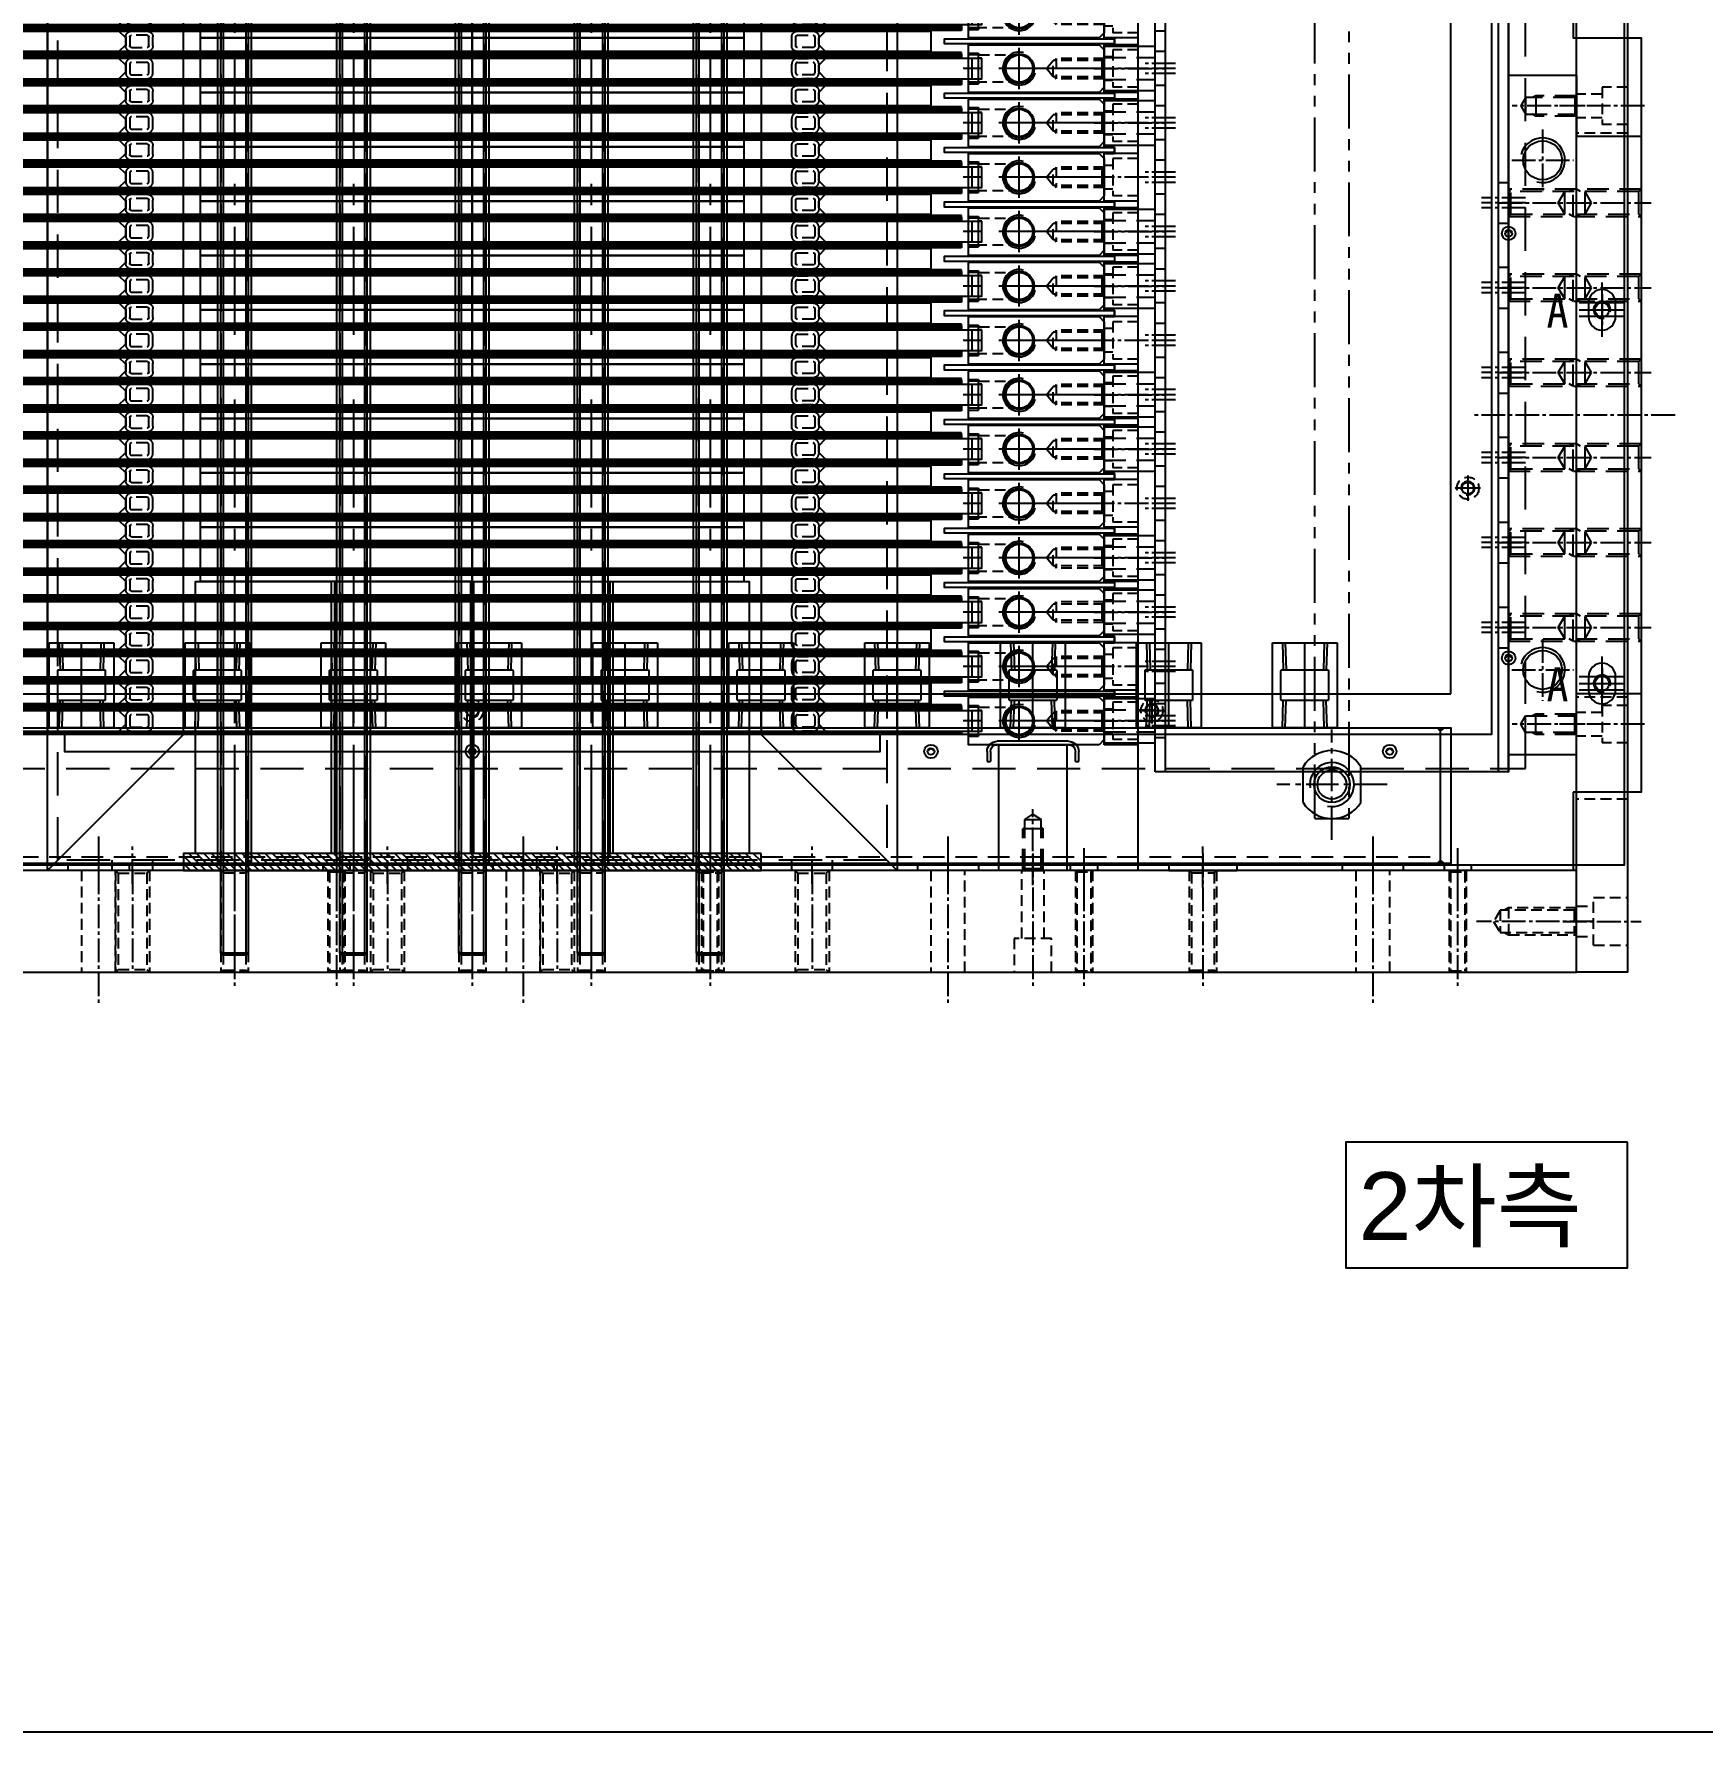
# Model space of a CAD drawing. Header units: millimetres. Extents: x 282 to 14566, y -4134 to 5341.
# Drawn here: x 8437.2 to 8928.1, y 472 to 971.8 of the extents above; entities that cross this region are included whole.
import ezdxf

# ---------------------------------------------------------------- set-up
doc = ezdxf.new("R2010")
doc.units = ezdxf.units.MM
for name, pattern in [('CENTER', [50.8, 31.75, -6.35, 6.35, -6.35]), ('CENTER1', [10, 7, -1, 1, -1]), ('CENTER2', [28.575, 19.05, -3.175, 3.175, -3.175]), ('HIDDEN', [9.525, 6.35, -3.175]), ('HIDDEN2', [4.7625, 3.175, -1.5875]), ('HIDDENX2', [19.05, 12.7, -6.35]), ('PHANTOM2', [31.75, 15.875, -3.175, 3.175, -3.175, 3.175, -3.175])]:
    doc.linetypes.add(name, pattern=pattern)
for name, color, linetype in [('CENTER', 1, 'CENTER'), ('HIDDEN', 2, 'HIDDEN'), ('Text', 2, 'Continuous'), ('THIN', 3, 'Continuous')]:
    doc.layers.add(name, color=color, linetype=linetype)
doc.styles.add('arial_ttf', font='arial.ttf')
doc.styles.add('HAN', font='')
doc.styles.get('HAN').set_extended_font_data('GulimChe')

# ---------------------------------------------------------------- blocks, each defined once
blk = doc.blocks.new('A$C17942F14')
at = {"color": 1}
for p, q in [((-282, 6), (-282, 0)), ((-260.01, 6), (-260.01, 0)), ((-10, 6), (-10, 0))]:
    blk.add_line(p, q, dxfattribs=at)
at = {"color": 1, "linetype": 'CENTER2'}
blk.add_line((-135, 9), (-135, -3), dxfattribs=at)
at = {"color": 1}
blk.add_lwpolyline([(-285, 6), (0, 6), (0, 0), (-285, 0)], close=True, dxfattribs=at)
at = {"color": 2, "linetype": 'HIDDEN2'}
for points in [[(-239, 0), (-237, 2), (-237, 4), (-239, 6)], [(-31, 0), (-33, 2), (-33, 4), (-31, 6)]]:
    blk.add_lwpolyline(points, dxfattribs=at)
blk = doc.blocks.new('A$C41972801')
at = {"color": 2, "linetype": 'HIDDEN2'}
for p, q in [((-3, 40), (-3, 25.8)), ((-2.4, 40), (-2.4, 25)), ((2.4, 40), (2.4, 25)), ((3, 40), (3, 25.8)), ((-3, 25.8), (3, 25.8)), ((-2.4, 25.41), (-3, 25.8)), ((2.4, 25), (-2.4, 25)), ((0, 23), (-2.4, 25)), ((2.4, 25), (0, 23)), ((2.4, 25.41), (3, 25.8)), ((-4, 3), (-4, 15)), ((4, 15), (4, 3)), ((-4.5, 0), (-4.5, 3)), ((-4.5, 3), (-4, 3)), ((4, 3), (4.5, 3)), ((4.5, 0), (4.5, 3))]:
    blk.add_line(p, q, dxfattribs=at)
at = {"color": 1, "linetype": 'CENTER'}
blk.add_line((0, 41.66), (0, -1.57), dxfattribs=at)
at = {"color": 1}
for p, q in [((-4, 3), (-4, 0)), ((4, 3), (-4, 3)), ((3.1, 4), (-3.1, 4)), ((-3.1, 4), (-3.1, 3)), ((3.1, 4), (3.1, 3)), ((4, 3), (4, 0))]:
    blk.add_line(p, q, dxfattribs=at)
blk.add_lwpolyline([(7, 38.5), (7, 0), (-7, 0), (-7, 38.5), (-5.5, 40), (5.5, 40)], close=True, dxfattribs=at)
at = {"color": 2}
for points in [[(3, 40), (-3, 40)], [(3, 40), (2.4, 39.4), (-2.4, 39.4), (-3, 40)]]:
    blk.add_lwpolyline(points, dxfattribs=at)
blk.add_circle((0, 15), 4.37)
at = {"color": 1}
blk.add_circle((0, 15), 4, dxfattribs=at)
at = {"layer": 'CENTER'}
for p, q in [((0, 21.08), (0, 8.92)), ((6.08, 15), (-6.08, 15))]:
    blk.add_line(p, q, dxfattribs=at)
at = {"layer": 'THIN'}
blk.add_arc((0, 15), 4.86, 165, 75, dxfattribs=at)
blk = doc.blocks.new('A$C1FA252AE')
at = {"color": 2, "linetype": 'HIDDEN2'}
for points in [[(-95.7, 6), (-100.3, 6, 0.414214), (-102, 4.3), (-102, 1.7, 0.414214), (-100.3, 0), (-95.7, 0, 0.414214), (-94, 1.7), (-94, 4.3, 0.414214)], [(95.7, 6), (100.3, 6, -0.414214), (102, 4.3), (102, 1.7, -0.414214), (100.3, 0), (95.7, 0, -0.414214), (94, 1.7), (94, 4.3, -0.414214)], [(-95.7, 4.8), (-100.3, 4.8, 0.414214), (-100.8, 4.3), (-100.8, 1.7, 0.414214), (-100.3, 1.2), (-95.7, 1.2, 0.414214), (-95.2, 1.7), (-95.2, 4.3, 0.414214)], [(95.7, 4.8), (100.3, 4.8, -0.414214), (100.8, 4.3), (100.8, 1.7, -0.414214), (100.3, 1.2), (95.7, 1.2, -0.414214), (95.2, 1.7), (95.2, 4.3, -0.414214)]]:
    blk.add_lwpolyline(points, format="xyb", close=True, dxfattribs=at)
at = {"rotation": 270}
blk.add_blockref('A$C41972801', (146, 3), dxfattribs=at)
at = {"xscale": -1}
blk.add_blockref('A$C17942F14', (-135, 0), dxfattribs=at)
blk = doc.blocks.new('A$C5B4D3F0B')
at = {"color": 1, "linetype": 'CENTER1'}
blk.add_line((0, -5.25), (0, 5), dxfattribs=at)
at = {"color": 2, "linetype": 'HIDDEN'}
for p, q in [((-86.5, 0), (-86.5, -0.25)), ((86.5, 0), (86.5, -0.25))]:
    blk.add_line(p, q, dxfattribs=at)
at = {"color": 3}
blk.add_lwpolyline([(-144, -0.25), (144, -0.25), (144, 0), (-144, 0), (-144, -0.25)], dxfattribs=at)
blk = doc.blocks.new('A$C15F01352')
for name, p in [('A$C5B4D3F0B', (-161, 4.75)), ('A$C5B4D3F0B', (-161, 4.5)), ('A$C5B4D3F0B', (-161, 4.25)), ('A$C5B4D3F0B', (-161, 4)), ('A$C5B4D3F0B', (-161, 3.75)), ('A$C5B4D3F0B', (-161, 3.5)), ('A$C1FA252AE', (-161, -3)), ('A$C5B4D3F0B', (-161, -3.75)), ('A$C5B4D3F0B', (-161, -4)), ('A$C5B4D3F0B', (-161, -4.25)), ('A$C5B4D3F0B', (-161, -4.5))]:
    blk.add_blockref(name, p)
at = {"xscale": -1, "rotation": 180}
for p in [(-161, -3.5), (-161, -3.75)]:
    blk.add_blockref('A$C5B4D3F0B', p, dxfattribs=at)
at = {"xscale": -1}
blk.add_blockref('A$C1FA252AE', (-161, -11), dxfattribs=at)
blk = doc.blocks.new('45rct3w4atw45yt')
for p, q in [((19856.63, -23909.34), (19877.63, -23909.34)), ((19853.63, -23915.34), (19853.63, -23912.34)), ((19854.63, -23915.34), (19854.63, -23912.34)), ((19856.63, -23910.34), (19877.63, -23910.34)), ((19879.63, -23912.34), (19879.63, -23915.34)), ((19880.63, -23912.34), (19880.63, -23915.34)), ((19854.63, -23915.34), (19853.63, -23915.34)), ((19880.63, -23915.34), (19879.63, -23915.34))]:
    blk.add_line(p, q)
for centre, radius, start, end in [((19856.63, -23912.34), 3, 90, 180), ((19877.63, -23912.34), 3, 0, 90), ((19856.63, -23912.34), 2, 90, 180), ((19877.63, -23912.34), 2, 0, 90)]:
    blk.add_arc(centre, radius, start, end)
blk = doc.blocks.new('A$C1CBC2C1F')
at = {"color": 2}
for p, q in [((0, 37), (-20, 37)), ((-20, 37), (-20, 0)), ((0, 0), (0, 37)), ((-20, 0), (0, 0))]:
    blk.add_line(p, q, dxfattribs=at)
at = {"color": 2, "linetype": 'HIDDEN'}
for p, q in [((-10, 16.52), (-12.4, 15)), ((-12.4, 0), (-12.4, 15)), ((-7.6, 15), (-12.4, 15)), ((-7.6, 15), (-10, 16.52)), ((-7.6, 0), (-7.6, 15)), ((-12.4, 12.59), (-13, 12.2)), ((-13, 0), (-13, 12.2)), ((-13, 12.2), (-7, 12.2)), ((-7.6, 12.59), (-7, 12.2)), ((-7, 0), (-7, 12.2))]:
    blk.add_line(p, q, dxfattribs=at)
for points in [[(-7, 0), (-7.6, 0.6), (-12.4, 0.6), (-13, 0)], [(-7, 0), (-13, 0)]]:
    blk.add_lwpolyline(points, dxfattribs=at)
at = {"layer": 'CENTER', "linetype": 'CENTER1'}
blk.add_line((-10, -4.36), (-10, 18.05), dxfattribs=at)
blk = doc.blocks.new('A$C5B56255D')
at = {"color": 1, "linetype": 'CENTER1'}
blk.add_line((18, 0), (-3, 0), dxfattribs=at)
at = {"color": 2, "linetype": 'HIDDEN'}
for p, q in [((15, 3.25), (0, 3.25)), ((15, -3.25), (0, -3.25))]:
    blk.add_line(p, q, dxfattribs=at)
at = {"color": 1}
blk.add_lwpolyline([(0, 6.5), (15, 6.5), (15, -6.5), (0, -6.5), (0, 6.5)], dxfattribs=at)
blk = doc.blocks.new('A$C2EB24914')
at = {"color": 6}
for p, q in [((10, 23), (0, 23)), ((0, 9), (0, 23)), ((10, -7), (10, 23)), ((3, 9), (0, 9)), ((0, -7), (0, 7)), ((10, 7), (0, 7)), ((0, 7), (3, 7)), ((3, 7), (3, 9)), ((10, -7), (0, -7))]:
    blk.add_line(p, q, dxfattribs=at)
at = {"color": 2, "linetype": 'HIDDEN2'}
for p, q in [((2.5, 21.5), (2.5, 10.5)), ((10, 21.5), (2.5, 21.5)), ((2.5, 19.5), (0, 19.5)), ((2.5, 12.5), (0, 12.5)), ((10, 10.5), (2.5, 10.5)), ((2.5, 5.5), (2.5, -5.5)), ((10, 5.5), (2.5, 5.5)), ((2.5, 3.5), (0, 3.5)), ((2.5, -3.5), (0, -3.5)), ((10, -5.5), (2.5, -5.5))]:
    blk.add_line(p, q, dxfattribs=at)
at = {"color": 1, "linetype": 'CENTER1'}
for p, q in [((13, 16), (-3, 16)), ((13, 0), (-3, 0))]:
    blk.add_line(p, q, dxfattribs=at)
blk = doc.blocks.new('A$C5BDA4E21')
at = {"color": 1, "linetype": 'CENTER2'}
blk.add_line((0, 0), (0, 512), dxfattribs=at)
at = {"color": 2, "linetype": 'HIDDENX2'}
for p, q in [((-41.5, 30), (-81.5, 30)), ((-0.5, 30), (-40.5, 30)), ((40.5, 30), (0.5, 30)), ((81.5, 30), (41.5, 30))]:
    blk.add_line(p, q, dxfattribs=at)
at = {"color": 250}
for points in [[(-80, 256), (0, 256), (0, 240), (-80, 240)], [(80, 256), (0, 256), (0, 240), (80, 240)], [(-80, 240), (0, 240), (0, 224), (-80, 224)], [(80, 240), (0, 240), (0, 224), (80, 224)], [(-80, 224), (0, 224), (0, 208), (-80, 208)], [(80, 224), (0, 224), (0, 208), (80, 208)], [(-80, 208), (0, 208), (0, 192), (-80, 192)], [(80, 208), (0, 208), (0, 192), (80, 192)], [(-80, 192), (0, 192), (0, 176), (-80, 176)], [(80, 192), (0, 192), (0, 176), (80, 176)], [(-80, 176), (0, 176), (0, 160), (-80, 160)], [(80, 176), (0, 176), (0, 160), (80, 160)], [(-80, 160), (0, 160), (0, 144), (-80, 144)], [(80, 160), (0, 160), (0, 144), (80, 144)], [(-80, 144), (0, 144), (0, 128), (-80, 128)], [(80, 144), (0, 144), (0, 128), (80, 128)], [(-80, 128), (0, 128), (0, 112), (-80, 112)], [(80, 128), (0, 128), (0, 112), (80, 112)], [(-80, 112), (0, 112), (0, 96), (-80, 96)], [(80, 112), (0, 112), (0, 96), (80, 96)], [(-80, 96), (0, 96), (0, 80), (-80, 80)], [(80, 96), (0, 96), (0, 80), (80, 80)], [(-81.5, 0), (-41.5, 0), (-41.5, 80), (-81.5, 80)], [(-40.5, 0), (-0.5, 0), (-0.5, 80), (-40.5, 80)], [(0.5, 0), (40.5, 0), (40.5, 80), (0.5, 80)], [(41.5, 0), (81.5, 0), (81.5, 80), (41.5, 80)]]:
    blk.add_lwpolyline(points, close=True, dxfattribs=at)
blk = doc.blocks.new('A$C0D8E1CFE')
at = {"color": 8}
for p, q in [((-5, -520.5), (-5, -2.5)), ((5, -2.5), (5, -520.5)), ((5, -520.5), (-5, -520.5))]:
    blk.add_line(p, q, dxfattribs=at)
at = {"color": 2, "linetype": 'HIDDENX2'}
for p, q in [((-4, -520.5), (-4, -2.5)), ((4, -2.5), (4, -520.5))]:
    blk.add_line(p, q, dxfattribs=at)
blk.add_line((-4, -546.82), (4, -546.82))
blk.add_lwpolyline([(-3.32, 22.5), (-4, 21.82), (-4, -546.82), (-3.32, -547.5), (3.32, -547.5), (4, -546.82), (4, 21.82), (3.32, 22.5)], close=True)
at = {"layer": 'CENTER'}
blk.add_line((0, 22.5), (0, -547.5), dxfattribs=at)
at = {"layer": 'THIN'}
for p, q in [((-3.32, 22.5), (-3.32, -547.5)), ((3.32, 22.5), (3.32, -547.5))]:
    blk.add_line(p, q, dxfattribs=at)
blk = doc.blocks.new('A$C41F04CAD')
h = blk.add_hatch()
h.set_pattern_fill('ANSI31', color=252, scale=0.5)
h.set_pattern_definition([(45, (-376.8674, -2662.7464), (-1.122532, 1.122532), [])])
h.paths.add_polyline_path([(-250, 5), (-80, 5), (-80, 0), (-250, 0)])
at = {"color": 2}
for points in [[(-354, 243.25), (-304, 243.25), (-304, 244.75), (-354, 244.75)], [(-354, 227.25), (-304, 227.25), (-304, 228.75), (-354, 228.75)], [(-354, 211.25), (-304, 211.25), (-304, 212.75), (-354, 212.75)], [(-354, 195.25), (-304, 195.25), (-304, 196.75), (-354, 196.75)], [(-354, 179.25), (-304, 179.25), (-304, 180.75), (-354, 180.75)], [(-354, 163.25), (-304, 163.25), (-304, 164.75), (-354, 164.75)], [(-354, 147.25), (-304, 147.25), (-304, 148.75), (-354, 148.75)], [(-354, 131.25), (-304, 131.25), (-304, 132.75), (-354, 132.75)], [(-354, 115.25), (-304, 115.25), (-304, 116.75), (-354, 116.75)], [(-354, 99.25), (-304, 99.25), (-304, 100.75), (-354, 100.75)], [(-354, 83.25), (-304, 83.25), (-304, 84.75), (-354, 84.75)], [(-354, 67.25), (-304, 67.25), (-304, 68.75), (-354, 68.75)], [(-354, 51.25), (-304, 51.25), (-304, 52.75), (-354, 52.75)]]:
    blk.add_lwpolyline(points, close=True, dxfattribs=at)
at = {"color": 30}
blk.add_lwpolyline([(-285, 40), (-45, 40), (-45, 35), (-285, 35), (-285, 40)], dxfattribs=at)
at = {"color": 252}
blk.add_lwpolyline([(-250, 5), (-80, 5), (-80, 0), (-250, 0), (-250, 5)], dxfattribs=at)
for name, p in [('A$C0D8E1CFE', (-235, 522.5)), ('A$C0D8E1CFE', (-200, 522.5)), ('A$C0D8E1CFE', (-165, 522.5)), ('A$C0D8E1CFE', (-130, 522.5)), ('A$C0D8E1CFE', (-95, 522.5)), ('A$C5BDA4E21', (-165, 5)), ('A$C15F01352', (-4, 260)), ('A$C15F01352', (-4, 244)), ('A$C5B56255D', (-366, 236)), ('A$C15F01352', (-4, 228)), ('A$C5B56255D', (-366, 220)), ('A$C15F01352', (-4, 212)), ('A$C15F01352', (-4, 196)), ('A$C5B56255D', (-366, 188)), ('A$C15F01352', (-4, 180)), ('A$C5B56255D', (-366, 172)), ('A$C15F01352', (-4, 164)), ('A$C15F01352', (-4, 148)), ('A$C5B56255D', (-366, 140)), ('A$C15F01352', (-4, 132)), ('A$C5B56255D', (-366, 124)), ('A$C15F01352', (-4, 116)), ('A$C15F01352', (-4, 100)), ('A$C5B56255D', (-366, 92)), ('A$C15F01352', (-4, 84)), ('A$C5B56255D', (-366, 76)), ('A$C15F01352', (-4, 68)), ('A$C15F01352', (-4, 52)), ('A$C5B56255D', (-366, 44)), ('A$C5B4D3F0B', (-165, 40.75)), ('A$C5B4D3F0B', (-165, 40.5)), ('45rct3w4atw45yt', (-20197.13, 23947.34)), ('A$C1CBC2C1F', (-320, 0))]:
    blk.add_blockref(name, p)
at = {"xscale": -1}
for p in [(-351, 252), (-351, 236), (-351, 204), (-351, 188), (-351, 156), (-351, 140), (-351, 108), (-351, 92), (-351, 60), (-351, 44)]:
    blk.add_blockref('A$C2EB24914', p, dxfattribs=at)
blk = doc.blocks.new('A$C016E0C57')
at = {"color": 6, "linetype": 'HIDDEN2'}
for p, q in [((-210, 30), (-210, 0)), ((-200, 30), (-200, 0)), ((-135, 30), (-135, 0)), ((-125, 30), (-125, 0)), ((-85, 30), (-85, 0)), ((-75, 30), (-75, 0)), ((-10, 30), (-10, 0)), ((0, 30), (0, 0)), ((-209.19, 29.19), (-209.19, 0.81)), ((-200.81, 29.19), (-200.81, 0.81)), ((-134.19, 29.19), (-134.19, 0.81)), ((-125.81, 29.19), (-125.81, 0.81)), ((-84.19, 29.19), (-84.19, 0.81)), ((-75.81, 29.19), (-75.81, 0.81)), ((-9.19, 29.19), (-9.19, 0.81)), ((-0.81, 29.19), (-0.81, 0.81))]:
    blk.add_line(p, q, dxfattribs=at)
at = {"color": 6, "linetype": 'CENTER1'}
for p, q in [((-205, 30), (-205, 0)), ((-130, 30), (-130, 0)), ((-80, 30), (-80, 0)), ((-5, 30), (-5, 0))]:
    blk.add_line(p, q, dxfattribs=at)
at = {"color": 6, "linetype": 'HIDDEN2'}
for points in [[(-210, 30), (-209.19, 29.19), (-200.81, 29.19), (-200, 30)], [(-135, 30), (-134.19, 29.19), (-125.81, 29.19), (-125, 30)], [(-85, 30), (-84.19, 29.19), (-75.81, 29.19), (-75, 30)], [(-10, 30), (-9.19, 29.19), (-0.81, 29.19), (0, 30)], [(-210, 0), (-209.19, 0.81), (-200.81, 0.81), (-200, 0)], [(-135, 0), (-134.19, 0.81), (-125.81, 0.81), (-125, 0)], [(-85, 0), (-84.19, 0.81), (-75.81, 0.81), (-75, 0)], [(-10, 0), (-9.19, 0.81), (-0.81, 0.81), (0, 0)]]:
    blk.add_lwpolyline(points, dxfattribs=at)
blk = doc.blocks.new('A$C18A66716')
at = {"color": 251, "linetype": 'CENTER1'}
for p, q in [((-454, 35), (-454, -5)), ((-289, 35), (-289, -5)), ((-254, 35), (-254, -5)), ((-219, 35), (-219, -5)), ((-184, 35), (-184, -5)), ((-149, 35), (-149, -5)), ((-4, 35), (-4, -5))]:
    blk.add_line(p, q, dxfattribs=at)
at = {"color": 251, "linetype": 'HIDDEN2'}
for p, q in [((-458, 30), (-458, 0)), ((-450, 30), (-450, 0)), ((-293, 30), (-293, 0)), ((-285, 30), (-285, 0)), ((-258, 30), (-258, 0)), ((-250, 30), (-250, 0)), ((-223, 30), (-223, 0)), ((-215, 30), (-215, 0)), ((-188, 30), (-188, 0)), ((-180, 30), (-180, 0)), ((-153, 30), (-153, 0)), ((-145, 30), (-145, 0)), ((-8, 30), (-8, 0)), ((0, 30), (0, 0)), ((-457.32, 29.32), (-457.32, 0.68)), ((-450.68, 29.32), (-450.68, 0.68)), ((-292.32, 29.32), (-292.32, 0.68)), ((-285.68, 29.32), (-285.68, 0.68)), ((-257.32, 29.32), (-257.32, 0.68)), ((-250.68, 29.32), (-250.68, 0.68)), ((-222.32, 29.32), (-222.32, 0.68)), ((-215.68, 29.32), (-215.68, 0.68)), ((-187.32, 29.32), (-187.32, 0.68)), ((-180.68, 29.32), (-180.68, 0.68)), ((-152.32, 29.32), (-152.32, 0.68)), ((-145.68, 29.32), (-145.68, 0.68)), ((-7.32, 29.32), (-7.32, 0.68)), ((-0.68, 29.32), (-0.68, 0.68))]:
    blk.add_line(p, q, dxfattribs=at)
for points in [[(-458, 30), (-457.32, 29.32), (-450.68, 29.32), (-450, 30)], [(-293, 30), (-292.32, 29.32), (-285.68, 29.32), (-285, 30)], [(-258, 30), (-257.32, 29.32), (-250.68, 29.32), (-250, 30)], [(-223, 30), (-222.32, 29.32), (-215.68, 29.32), (-215, 30)], [(-188, 30), (-187.32, 29.32), (-180.68, 29.32), (-180, 30)], [(-153, 30), (-152.32, 29.32), (-145.68, 29.32), (-145, 30)], [(-8, 30), (-7.32, 29.32), (-0.68, 29.32), (0, 30)], [(-458, 0), (-457.32, 0.68), (-450.68, 0.68), (-450, 0)], [(-293, 0), (-292.32, 0.68), (-285.68, 0.68), (-285, 0)], [(-258, 0), (-257.32, 0.68), (-250.68, 0.68), (-250, 0)], [(-223, 0), (-222.32, 0.68), (-215.68, 0.68), (-215, 0)], [(-188, 0), (-187.32, 0.68), (-180.68, 0.68), (-180, 0)], [(-153, 0), (-152.32, 0.68), (-145.68, 0.68), (-145, 0)], [(-8, 0), (-7.32, 0.68), (-0.68, 0.68), (0, 0)]]:
    blk.add_lwpolyline(points, dxfattribs=at)
blk = doc.blocks.new('A$C6044187A')
at = {"color": 1, "linetype": 'CENTER1'}
for p, q in [((-435, 40), (-435, -10)), ((-310, 40), (-310, -10)), ((-185, 40), (-185, -10)), ((-60, 40), (-60, -10)), ((-365, 35), (-365, -5)), ((-255, 35), (-255, -5)), ((-160, 35), (-160, -5)), ((-145, 35), (-145, -5)), ((-35, 35), (-35, -5)), ((5, 15), (-29.42, 15))]:
    blk.add_line(p, q, dxfattribs=at)
at = {"linetype": 'HIDDEN2'}
for p, q in [((-440, 30), (-440, 0)), ((-367.5, 30), (-367.5, 0)), ((-362.5, 30), (-362.5, 0)), ((-315, 30), (-315, 0)), ((-257.5, 30), (-257.5, 0)), ((-252.5, 30), (-252.5, 0)), ((-190, 30), (-190, 0)), ((-163.3, 10), (-163.3, 30)), ((-156.7, 10), (-156.7, 30)), ((-147.5, 30), (-147.5, 0)), ((-142.5, 30), (-142.5, 0)), ((-65, 30), (-65, 0)), ((-37.5, 30), (-37.5, 0)), ((-32.5, 30), (-32.5, 0)), ((-367.07, 29.57), (-367.07, 0.43)), ((-362.93, 29.57), (-362.93, 0.43)), ((-257.07, 29.57), (-257.07, 0.43)), ((-252.93, 29.57), (-252.93, 0.43)), ((-147.07, 29.57), (-147.07, 0.43)), ((-142.93, 29.57), (-142.93, 0.43)), ((-37.07, 29.57), (-37.07, 0.43)), ((-32.93, 29.57), (-32.93, 0.43)), ((-22.5, 18.32), (-22.5, 11.68)), ((-20, 19), (-20, 11))]:
    blk.add_line(p, q, dxfattribs=at)
at = {"color": 2, "ltscale": 10}
blk.add_lwpolyline([(-650, 0), (0, 0), (0, 30), (-650, 30)], close=True, dxfattribs=at)
at = {"linetype": 'HIDDEN2'}
for points in [[(-430, 0), (-430, 30)], [(-367.5, 30), (-367.07, 29.57), (-362.93, 29.57), (-362.5, 30)], [(-305, 0), (-305, 30)], [(-257.5, 30), (-257.07, 29.57), (-252.93, 29.57), (-252.5, 30)], [(-180, 0), (-180, 30)], [(-147.5, 30), (-147.07, 29.57), (-142.93, 29.57), (-142.5, 30)], [(-55, 0), (-55, 30)], [(-37.5, 30), (-37.07, 29.57), (-32.93, 29.57), (-32.5, 30)], [(-0.68, 18.32), (-22.5, 18.32), (-24.42, 15), (-22.5, 11.68), (-0.68, 11.68)], [(0, 19), (-20, 19), (-21.17, 18.32)], [(0, 19), (-0.68, 18.32), (-0.68, 11.68), (0, 11)], [(-154.5, 0), (-154.5, 10), (-165.5, 10), (-165.5, 0)], [(-21.17, 11.68), (-20, 11), (0, 11)], [(-367.5, 0), (-367.07, 0.43), (-362.93, 0.43), (-362.5, 0)], [(-257.5, 0), (-257.07, 0.43), (-252.93, 0.43), (-252.5, 0)], [(-147.5, 0), (-147.07, 0.43), (-142.93, 0.43), (-142.5, 0)], [(-37.5, 0), (-37.07, 0.43), (-32.93, 0.43), (-32.5, 0)]]:
    blk.add_lwpolyline(points, dxfattribs=at)
for name, p in [('A$C18A66716', (-106, 0)), ('A$C016E0C57', (-220, 0))]:
    blk.add_blockref(name, p)
blk = doc.blocks.new('A$C255168CB')
at = {"color": 4}
for p, q in [((-85, 40), (-125, 0)), ((85, 40), (125, 0))]:
    blk.add_line(p, q, dxfattribs=at)
at = {"color": 1, "linetype": 'CENTER1'}
for p, q in [((-100, -4), (-100, 7)), ((-25, -4), (-25, 7)), ((25, -4), (25, 7)), ((100, -4), (100, 7))]:
    blk.add_line(p, q, dxfattribs=at)
at = {"color": 2, "linetype": 'HIDDEN2'}
for p, q in [((-106, 0), (-106, 3)), ((-94, 0), (-94, 3)), ((-31, 0), (-31, 3)), ((-19, 0), (-19, 3)), ((19, 0), (19, 3)), ((31, 0), (31, 3)), ((94, 0), (94, 3)), ((106, 0), (106, 3))]:
    blk.add_line(p, q, dxfattribs=at)
at = {"color": 4}
for points in [[(125, 0), (-125, 0), (-125, 670), (125, 670)], [(-85, 40), (-85, 630), (85, 630), (85, 40)]]:
    blk.add_lwpolyline(points, close=True, dxfattribs=at)
at = {"color": 2, "linetype": 'HIDDENX2'}
blk.add_lwpolyline([(122, 3), (-122, 3), (-122, 667), (122, 667)], close=True, dxfattribs=at)
blk = doc.blocks.new('A$C32CE337D')
at = {"color": 1, "linetype": 'CENTER2', "ltscale": 0.5}
for p, q in [((-49.51, -8.44), (-49.51, 24)), ((-33.29, 7.78), (-65.73, 7.78))]:
    blk.add_line(p, q, dxfattribs=at)
at = {"color": 1}
for p, q in [((-58.01, 2.51), (-58.01, 13.05)), ((-41.01, 2.51), (-41.01, 13.05))]:
    blk.add_line(p, q, dxfattribs=at)
at = {"color": 3}
blk.add_circle((-49.51, 7.78), 5.25, dxfattribs=at)
at = {"color": 1}
blk.add_circle((-49.51, 7.78), 4.25, dxfattribs=at)
for start, end in [(31.7883, 148.2117), (211.7883, 328.2117)]:
    blk.add_arc((-49.51, 7.78), 10, start, end, dxfattribs=at)
blk.add_arc((-49.51, 7.78), 6.5, 258.3851, 188.788)
blk = doc.blocks.new('A$C53D268D1')
at = {"linetype": 'PHANTOM2'}
for p, q in [((-47, 444.25), (-57, 444.25)), ((-57, 444.25), (-57, -28.75)), ((-47, -28.75), (-47, 444.25)), ((-47, -28.75), (-57, -28.75))]:
    blk.add_line(p, q, dxfattribs=at)
at = {"color": 1}
for p, q in [((-101, -15), (-101, 431)), ((-3, -15), (-3, 431))]:
    blk.add_line(p, q, dxfattribs=at)
at = {"color": 2, "linetype": 'HIDDEN2'}
for p, q in [((-3, 421), (0, 421)), ((-3, 411), (0, 411)), ((-3, 405), (0, 405)), ((-3, 395), (0, 395)), ((-3, 389), (0, 389)), ((-3, 379), (0, 379)), ((-3, 373), (0, 373)), ((-3, 363), (0, 363)), ((-3, 357), (0, 357)), ((-3, 347), (0, 347)), ((-3, 341), (0, 341)), ((-3, 331), (0, 331)), ((-3, 325), (0, 325)), ((-3, 315), (0, 315)), ((-3, 309), (0, 309)), ((-3, 299), (0, 299)), ((-3, 293), (0, 293)), ((-3, 283), (0, 283)), ((-3, 277), (0, 277)), ((-3, 267), (0, 267)), ((-3, 261), (0, 261)), ((-3, 251), (0, 251)), ((-3, 245), (0, 245)), ((-3, 235), (0, 235)), ((-3, 229), (0, 229)), ((-3, 219), (0, 219)), ((-3, 213), (0, 213)), ((-3, 203), (0, 203)), ((-3, 197), (0, 197)), ((-3, 187), (0, 187)), ((-3, 181), (0, 181)), ((-3, 171), (0, 171)), ((-3, 165), (0, 165)), ((-101, 158.5), (-104, 158.5)), ((-3, 155), (0, 155)), ((-101, 146.5), (-104, 146.5)), ((-3, 149), (0, 149)), ((-3, 139), (0, 139)), ((-101, 133.5), (-104, 133.5)), ((-3, 133), (0, 133)), ((-101, 121.5), (-104, 121.5)), ((-3, 123), (0, 123)), ((-3, 117), (0, 117)), ((-101, 108.5), (-104, 108.5)), ((-3, 107), (0, 107)), ((-3, 101), (0, 101)), ((-101, 96.5), (-104, 96.5)), ((-3, 91), (0, 91)), ((-3, 85), (0, 85)), ((-101, 83.5), (-104, 83.5)), ((-3, 75), (0, 75)), ((-101, 71.5), (-104, 71.5)), ((-3, 69), (0, 69)), ((-101, 58.5), (-104, 58.5)), ((-3, 59), (0, 59)), ((-3, 53), (0, 53)), ((-101, 46.5), (-104, 46.5)), ((-3, 43), (0, 43)), ((-3, 37), (0, 37)), ((-101, 33.5), (-104, 33.5)), ((-3, 27), (0, 27)), ((-101, 21.5), (-104, 21.5)), ((-3, 21), (0, 21)), ((-3, 11), (0, 11)), ((-3, 5), (0, 5)), ((-3, -5), (0, -5))]:
    blk.add_line(p, q, dxfattribs=at)
at = {"color": 1, "linetype": 'CENTER1'}
for p, q in [((-6, 417.5), (3, 417.5)), ((-6, 416), (3, 416)), ((-6, 414.5), (3, 414.5)), ((-6, 401.5), (3, 401.5)), ((-6, 400), (3, 400)), ((-6, 398.5), (3, 398.5)), ((-6, 385.5), (3, 385.5)), ((-6, 384), (3, 384)), ((-6, 382.5), (3, 382.5)), ((-6, 369.5), (3, 369.5)), ((-6, 368), (3, 368)), ((-6, 366.5), (3, 366.5)), ((-6, 353.5), (3, 353.5)), ((-6, 352), (3, 352)), ((-6, 350.5), (3, 350.5)), ((-6, 337.5), (3, 337.5)), ((-6, 336), (3, 336)), ((-6, 334.5), (3, 334.5)), ((-6, 321.5), (3, 321.5)), ((-6, 320), (3, 320)), ((-6, 318.5), (3, 318.5)), ((-6, 305.5), (3, 305.5)), ((-6, 304), (3, 304)), ((-6, 302.5), (3, 302.5)), ((-6, 289.5), (3, 289.5)), ((-6, 288), (3, 288)), ((-6, 286.5), (3, 286.5)), ((-6, 273.5), (3, 273.5)), ((-6, 272), (3, 272)), ((-6, 270.5), (3, 270.5)), ((-6, 257.5), (3, 257.5)), ((-6, 256), (3, 256)), ((-6, 254.5), (3, 254.5)), ((-6, 241.5), (3, 241.5)), ((-6, 240), (3, 240)), ((-6, 238.5), (3, 238.5)), ((-6, 225.5), (3, 225.5)), ((-6, 224), (3, 224)), ((-6, 222.5), (3, 222.5)), ((-6, 209.5), (3, 209.5)), ((-6, 208), (3, 208)), ((-6, 206.5), (3, 206.5)), ((-6, 193.5), (3, 193.5)), ((-6, 192), (3, 192)), ((-6, 190.5), (3, 190.5)), ((-6, 177.5), (3, 177.5)), ((-6, 176), (3, 176)), ((-6, 174.5), (3, 174.5)), ((-6, 161.5), (3, 161.5)), ((-6, 160), (3, 160)), ((-6, 158.5), (3, 158.5)), ((-109, 154), (-96, 154)), ((-109, 152.5), (-96, 152.5)), ((-109, 151), (-96, 151)), ((-6, 145.5), (3, 145.5)), ((-6, 144), (3, 144)), ((-6, 142.5), (3, 142.5)), ((-109, 129), (-96, 129)), ((-109, 127.5), (-96, 127.5)), ((-109, 126), (-96, 126)), ((-6, 129.5), (3, 129.5)), ((-6, 128), (3, 128)), ((-6, 126.5), (3, 126.5)), ((-6, 113.5), (3, 113.5)), ((-6, 112), (3, 112)), ((-6, 110.5), (3, 110.5)), ((-109, 104), (-96, 104)), ((-109, 102.5), (-96, 102.5)), ((-109, 101), (-96, 101)), ((-6, 97.5), (3, 97.5)), ((-6, 96), (3, 96)), ((-6, 94.5), (3, 94.5)), ((-6, 81.5), (3, 81.5)), ((-6, 80), (3, 80)), ((-109, 79), (-96, 79)), ((-109, 77.5), (-96, 77.5)), ((-109, 76), (-96, 76)), ((-6, 78.5), (3, 78.5)), ((-6, 65.5), (3, 65.5)), ((-6, 64), (3, 64)), ((-6, 62.5), (3, 62.5)), ((-109, 54), (-96, 54)), ((-109, 52.5), (-96, 52.5)), ((-109, 51), (-96, 51)), ((-6, 49.5), (3, 49.5)), ((-6, 48), (3, 48)), ((-6, 46.5), (3, 46.5)), ((-6, 33.5), (3, 33.5)), ((-6, 32), (3, 32)), ((-6, 30.5), (3, 30.5)), ((-109, 29), (-96, 29)), ((-109, 27.5), (-96, 27.5)), ((-109, 26), (-96, 26)), ((-6, 17.5), (3, 17.5)), ((-6, 16), (3, 16)), ((-6, 14.5), (3, 14.5)), ((-6, 1.5), (3, 1.5)), ((-6, 0), (3, 0)), ((-6, -1.5), (3, -1.5))]:
    blk.add_line(p, q, dxfattribs=at)
at = {"color": 1}
for points in [[(-104, -15), (-104, 431)], [(0, -15), (0, 431), (-104, 431), (-104, -15), (0, -15)]]:
    blk.add_lwpolyline(points, dxfattribs=at)
at = {"rotation": 180}
blk.add_blockref('A$C32CE337D', (-101.51, 442.03), dxfattribs=at)
at = {"xscale": -1}
blk.add_blockref('A$C32CE337D', (-101.51, -26.53), dxfattribs=at)
blk = doc.blocks.new('A$C713A1225')
at = {"color": 2, "linetype": 'HIDDEN2'}
for p, q in [((15, 245.5), (7.5, 245.5)), ((7.5, 245.5), (7.5, 234.5)), ((7.5, 243.5), (0, 243.5)), ((7.5, 236.5), (0, 236.5)), ((15, 232), (0, 232)), ((15, 234.5), (7.5, 234.5)), ((15, 66), (0, 66)), ((7.5, 61.5), (0, 61.5)), ((15, 63.5), (7.5, 63.5)), ((7.5, 63.5), (7.5, 52.5)), ((7.5, 54.5), (0, 54.5)), ((15, 52.5), (7.5, 52.5)), ((15, 36), (0, 36)), ((5, -7), (5, 7)), ((5, 7), (15, 7)), ((0, 4.5), (5, 4.5)), ((0, -4.5), (5, -4.5)), ((5, -7), (15, -7))]:
    blk.add_line(p, q, dxfattribs=at)
at = {"color": 1, "linetype": 'CENTER1'}
for p, q in [((20, 240), (-5, 240)), ((2.92, 180), (12.08, 180)), ((7.5, 184.58), (7.5, 175.42)), ((2.92, 70), (12.08, 70)), ((7.5, 74.58), (7.5, 65.42)), ((20, 58), (-5, 58)), ((-4, 0), (19, 0))]:
    blk.add_line(p, q, dxfattribs=at)
at = {"color": 150}
blk.add_lwpolyline([(0, 685), (15, 685), (15, -15), (0, -15)], close=True, dxfattribs=at)
at = {"color": 3}
for centre in [(7.5, 180), (7.5, 70)]:
    blk.add_circle(centre, 2.1, dxfattribs=at)
for centre in [(7.5, 180), (7.5, 70)]:
    blk.add_arc(centre, 2.5, 344.966, 284.591)
at = {"color": 2, "style": 'HAN'}
for p in [(-8.85, 174.77), (-8.85, 64.77)]:
    blk.add_text('A', height=10, dxfattribs=at).set_placement(p)
blk = doc.blocks.new('A$C400F3EBB')
at = {"color": 1}
for p, q in [((-20, 9), (-20, -191)), ((0, 9), (-20, 9)), ((0, 9), (0, -9)), ((19, -9), (0, -9)), ((19, -9), (19, -173)), ((19, -173), (0, -173)), ((0, -191), (0, -173)), ((0, -191), (-20, -191))]:
    blk.add_line(p, q, dxfattribs=at)
at = {"color": 1, "linetype": 'CENTER1'}
for p, q in [((2.5, 0), (-18.92, 0)), ((-10, -6.92), (-10, -25.08)), ((-19.08, -16), (-0.92, -16)), ((-23, -28.5), (22, -28.5)), ((-23, -53.5), (22, -53.5)), ((-23, -78.5), (22, -78.5)), ((29, -91), (-30, -91)), ((-23, -103.5), (22, -103.5)), ((-23, -128.5), (22, -128.5)), ((-23, -153.5), (22, -153.5)), ((-10, -156.92), (-10, -175.08)), ((-19.08, -166), (-0.92, -166)), ((2.5, -182), (-18.92, -182))]:
    blk.add_line(p, q, dxfattribs=at)
for centre in [(-10, -16), (-10, -166)]:
    blk.add_circle(centre, 5.72)
at = {"layer": 'HIDDEN'}
for p, q in [((-15, 2.46), (-15, -2.46)), ((-12, 3), (-12, -3)), ((-0.54, 2.46), (-0.54, -2.46)), ((19, -24.5), (-20, -24.5)), ((-1, -32.5), (-1, -24.5)), ((0, -32.5), (0, -24.5)), ((18.32, -25.18), (-19.32, -25.18)), ((-3.5, -31.82), (-3.5, -25.18)), ((2.5, -31.82), (2.5, -25.18)), ((-20, -32.5), (19, -32.5)), ((-19.32, -31.82), (18.32, -31.82)), ((19, -49.5), (-20, -49.5)), ((-1, -57.5), (-1, -49.5)), ((0, -57.5), (0, -49.5)), ((18.32, -50.18), (-19.32, -50.18)), ((-3.5, -56.82), (-3.5, -50.18)), ((2.5, -56.82), (2.5, -50.18)), ((-20, -57.5), (19, -57.5)), ((-19.32, -56.82), (18.32, -56.82)), ((19, -74.5), (-20, -74.5)), ((-1, -82.5), (-1, -74.5)), ((0, -82.5), (0, -74.5)), ((18.32, -75.18), (-19.32, -75.18)), ((-3.5, -81.82), (-3.5, -75.18)), ((2.5, -81.82), (2.5, -75.18)), ((-20, -82.5), (19, -82.5)), ((-19.32, -81.82), (18.32, -81.82)), ((19, -99.5), (-20, -99.5)), ((-1, -107.5), (-1, -99.5)), ((0, -107.5), (0, -99.5)), ((18.32, -100.18), (-19.32, -100.18)), ((-3.5, -106.82), (-3.5, -100.18)), ((2.5, -106.82), (2.5, -100.18)), ((-20, -107.5), (19, -107.5)), ((-19.32, -106.82), (18.32, -106.82)), ((19, -124.5), (-20, -124.5)), ((-1, -132.5), (-1, -124.5)), ((0, -132.5), (0, -124.5)), ((18.32, -125.18), (-19.32, -125.18)), ((-3.5, -131.82), (-3.5, -125.18)), ((2.5, -131.82), (2.5, -125.18)), ((-20, -132.5), (19, -132.5)), ((-19.32, -131.82), (18.32, -131.82)), ((19, -149.5), (-20, -149.5)), ((-1, -157.5), (-1, -149.5)), ((0, -157.5), (0, -149.5)), ((18.32, -150.18), (-19.32, -150.18)), ((-3.5, -156.82), (-3.5, -150.18)), ((2.5, -156.82), (2.5, -150.18)), ((-20, -157.5), (19, -157.5)), ((-19.32, -156.82), (18.32, -156.82)), ((-15, -184.46), (-15, -179.54)), ((-12, -185), (-12, -179)), ((-0.54, -184.46), (-0.54, -179.54))]:
    blk.add_line(p, q, dxfattribs=at)
for points in [[(0, 3), (-0.54, 2.46), (-15, 2.46), (-16.42, 0), (-15, -2.46), (-0.54, -2.46), (0, -3)], [(0, 3), (-12, 3), (-12.94, 2.46)], [(0, -3), (-12, -3), (-12.94, -2.46)], [(-20, -32.5), (-19.32, -31.82), (-19.32, -25.18), (-20, -24.5)], [(-2.17, -25.18), (-1, -24.5)], [(1.17, -25.18), (0, -24.5)], [(19, -32.5), (18.32, -31.82), (18.32, -25.18), (19, -24.5)], [(-3.5, -31.82), (-5.42, -28.5), (-3.5, -25.18)], [(2.5, -31.82), (4.42, -28.5), (2.5, -25.18)], [(-1, -32.5), (-2.17, -31.82)], [(0, -32.5), (1.17, -31.82)], [(-20, -57.5), (-19.32, -56.82), (-19.32, -50.18), (-20, -49.5)], [(-2.17, -50.18), (-1, -49.5)], [(1.17, -50.18), (0, -49.5)], [(19, -57.5), (18.32, -56.82), (18.32, -50.18), (19, -49.5)], [(-3.5, -56.82), (-5.42, -53.5), (-3.5, -50.18)], [(2.5, -56.82), (4.42, -53.5), (2.5, -50.18)], [(-1, -57.5), (-2.17, -56.82)], [(0, -57.5), (1.17, -56.82)], [(-20, -82.5), (-19.32, -81.82), (-19.32, -75.18), (-20, -74.5)], [(-2.17, -75.18), (-1, -74.5)], [(1.17, -75.18), (0, -74.5)], [(19, -82.5), (18.32, -81.82), (18.32, -75.18), (19, -74.5)], [(-3.5, -81.82), (-5.42, -78.5), (-3.5, -75.18)], [(2.5, -81.82), (4.42, -78.5), (2.5, -75.18)], [(-1, -82.5), (-2.17, -81.82)], [(0, -82.5), (1.17, -81.82)], [(-20, -107.5), (-19.32, -106.82), (-19.32, -100.18), (-20, -99.5)], [(-2.17, -100.18), (-1, -99.5)], [(1.17, -100.18), (0, -99.5)], [(19, -107.5), (18.32, -106.82), (18.32, -100.18), (19, -99.5)], [(-3.5, -106.82), (-5.42, -103.5), (-3.5, -100.18)], [(2.5, -106.82), (4.42, -103.5), (2.5, -100.18)], [(-1, -107.5), (-2.17, -106.82)], [(0, -107.5), (1.17, -106.82)], [(-20, -132.5), (-19.32, -131.82), (-19.32, -125.18), (-20, -124.5)], [(-2.17, -125.18), (-1, -124.5)], [(1.17, -125.18), (0, -124.5)], [(19, -132.5), (18.32, -131.82), (18.32, -125.18), (19, -124.5)], [(-3.5, -131.82), (-5.42, -128.5), (-3.5, -125.18)], [(2.5, -131.82), (4.42, -128.5), (2.5, -125.18)], [(-1, -132.5), (-2.17, -131.82)], [(0, -132.5), (1.17, -131.82)], [(-20, -157.5), (-19.32, -156.82), (-19.32, -150.18), (-20, -149.5)], [(-2.17, -150.18), (-1, -149.5)], [(1.17, -150.18), (0, -149.5)], [(19, -157.5), (18.32, -156.82), (18.32, -150.18), (19, -149.5)], [(-3.5, -156.82), (-5.42, -153.5), (-3.5, -150.18)], [(2.5, -156.82), (4.42, -153.5), (2.5, -150.18)], [(-1, -157.5), (-2.17, -156.82)], [(0, -157.5), (1.17, -156.82)], [(0, -185), (-0.54, -184.46), (-15, -184.46), (-16.42, -182), (-15, -179.54), (-0.54, -179.54), (0, -179)], [(0, -179), (-12, -179), (-12.94, -179.54)], [(0, -185), (-12, -185), (-12.94, -184.46)]]:
    blk.add_lwpolyline(points, dxfattribs=at)
at = {"layer": 'THIN', "ltscale": 10}
for centre in [(-10, -16), (-10, -166)]:
    blk.add_arc(centre, 6.58, 255, 165, dxfattribs=at)
blk = doc.blocks.new('A$C76EF05EA')
at = {"color": 1, "linetype": 'CENTER'}
for p, q in [((-17, 86.25), (-17, 78.75)), ((-13.25, 82.5), (-20.75, 82.5)), ((-310, 20.75), (-310, 13.25)), ((-110, 20.75), (-110, 13.25)), ((-306.25, 17), (-313.75, 17)), ((-106.25, 17), (-113.75, 17))]:
    blk.add_line(p, q, dxfattribs=at)
at = {"color": 2, "linetype": 'HIDDENX2'}
blk.add_lwpolyline([(0, 565), (-620, 565), (-620, 0), (0, 0)], close=True, dxfattribs=at)
at = {"color": 3}
blk.add_lwpolyline([(-22, 22), (-22, 543), (-598, 543), (-598, 22)], close=True, dxfattribs=at)
at = {"const_width": 0.5}
for points in [[(-5.75, 157.5, -1), (-4.25, 157.5)], [(-5.75, 32.5, -1), (-4.25, 32.5)], [(-310.75, 5, -1), (-309.25, 5)], [(-175.75, 5, -1), (-174.25, 5)], [(-40.75, 5, -1), (-39.25, 5)]]:
    blk.add_lwpolyline(points, format="xyb", dxfattribs=at)
for centre, radius in [((-5, 157.5), 2), ((-5, 157.5), 1), ((-5, 32.5), 2), ((-5, 32.5), 1), ((-310, 5), 2), ((-310, 5), 1), ((-175, 5), 2), ((-175, 5), 1), ((-40, 5), 2), ((-40, 5), 1)]:
    blk.add_circle(centre, radius)
at = {"color": 2, "linetype": 'HIDDEN2'}
for centre in [(-17, 82.5), (-310, 17), (-110, 17)]:
    blk.add_circle(centre, 3.25, dxfattribs=at)
at = {"color": 3}
for centre in [(-17, 82.5), (-310, 17), (-110, 17)]:
    blk.add_circle(centre, 1.75, dxfattribs=at)
for centre in [(-17, 82.5), (-310, 17), (-110, 17)]:
    blk.add_arc(centre, 2, 255.0012, 194.5386)
blk = doc.blocks.new('A$C3F2C31B0')
at = {"color": 1, "linetype": 'CENTER'}
for p, q in [((42.5, 157), (42.5, 173)), ((49.25, 167), (35.75, 167)), ((35.75, 165), (49.25, 165)), ((49.25, 163), (35.75, 163)), ((42.5, 47), (42.5, 63)), ((49.25, 57), (35.75, 57)), ((35.75, 55), (49.25, 55)), ((49.25, 53), (35.75, 53)), ((-400, 8.5), (-400, -7)), ((-330, 6.5), (-330, -5)), ((-275, 8.5), (-275, -7)), ((-220, 6.5), (-220, -5)), ((-150, 8.5), (-150, -7)), ((-110, 6.5), (-110, -5)), ((-25, 8.5), (-25, -7)), ((0, 6.5), (0, -5))]:
    blk.add_line(p, q, dxfattribs=at)
at = {"color": 3}
for p, q in [((35, 0), (-615, 0)), ((-409, 1.5), (-409, 0)), ((-391, 1.5), (-391, 0)), ((-284, 1.5), (-284, 0)), ((-266, 1.5), (-266, 0)), ((-159, 1.5), (-159, 0)), ((-141, 1.5), (-141, 0)), ((-34, 1.5), (-34, 0)), ((-16, 1.5), (-16, 0)), ((35, 0), (35, 1.5))]:
    blk.add_line(p, q, dxfattribs=at)
at = {"color": 2, "linetype": 'HIDDENX2'}
for p, q in [((-334, 1.5), (-334, 0)), ((-326, 1.5), (-326, 0)), ((-224, 1.5), (-224, 0)), ((-216, 1.5), (-216, 0)), ((-114, 1.5), (-114, 0)), ((-106, 1.5), (-106, 0)), ((-4, 1.5), (-4, 0)), ((4, 1.5), (4, 0))]:
    blk.add_line(p, q, dxfattribs=at)
at = {"color": 3}
for points in [[(-629, 1.5), (-629, 672), (49, 672), (49, 1.5)], [(10, 585), (10, 40), (-590, 40), (-590, 585)]]:
    blk.add_lwpolyline(points, close=True, dxfattribs=at)
for points in [[(38.5, 167), (38.5, 163, 1), (46.5, 163), (46.5, 167, 1)], [(46.5, 53), (46.5, 57, 1), (38.5, 57), (38.5, 53, 1)]]:
    blk.add_lwpolyline(points, format="xyb", close=True, dxfattribs=at)
blk.add_blockref('A$C76EF05EA', (20, 30))
blk = doc.blocks.new('A$C76F96838')
for points in [[(-520, 41), (-521, 42), (-519, 42)], [(-519, 2), (-520, 3), (-521, 2)]]:
    blk.add_hatch(color=256).paths.add_polyline_path(points)
for p, q in [((-470.5, 67), (-489.5, 67)), ((-489.5, 67), (-489.5, 42)), ((-485.72, 67), (-485.47, 59)), ((-474.28, 67), (-474.53, 59)), ((-470.5, 42), (-470.5, 67)), ((-430.5, 67), (-449.5, 67)), ((-449.5, 67), (-449.5, 42)), ((-445.72, 67), (-445.47, 59)), ((-434.28, 67), (-434.53, 59)), ((-430.5, 42), (-430.5, 67)), ((-390.5, 67), (-409.5, 67)), ((-409.5, 67), (-409.5, 42)), ((-405.72, 67), (-405.47, 59)), ((-394.28, 67), (-394.53, 59)), ((-390.5, 42), (-390.5, 67)), ((-350.5, 67), (-369.5, 67)), ((-369.5, 67), (-369.5, 42)), ((-365.72, 67), (-365.47, 59)), ((-354.28, 67), (-354.53, 59)), ((-350.5, 42), (-350.5, 67)), ((-310.5, 67), (-329.5, 67)), ((-329.5, 67), (-329.5, 42)), ((-325.72, 67), (-325.47, 59)), ((-314.28, 67), (-314.53, 59)), ((-310.5, 42), (-310.5, 67)), ((-270.5, 67), (-289.5, 67)), ((-289.5, 67), (-289.5, 42)), ((-285.72, 67), (-285.47, 59)), ((-274.28, 67), (-274.53, 59)), ((-270.5, 42), (-270.5, 67)), ((-230.5, 67), (-249.5, 67)), ((-249.5, 67), (-249.5, 42)), ((-245.72, 67), (-245.47, 59)), ((-234.28, 67), (-234.53, 59)), ((-230.5, 42), (-230.5, 67)), ((-190.5, 67), (-209.5, 67)), ((-209.5, 67), (-209.5, 42)), ((-205.72, 67), (-205.47, 59)), ((-194.28, 67), (-194.53, 59)), ((-190.5, 42), (-190.5, 67)), ((-150.5, 67), (-169.5, 67)), ((-169.5, 67), (-169.5, 42)), ((-165.72, 67), (-165.47, 59)), ((-154.28, 67), (-154.53, 59)), ((-150.5, 42), (-150.5, 67)), ((-110.5, 67), (-129.5, 67)), ((-129.5, 67), (-129.5, 42)), ((-125.72, 67), (-125.47, 59)), ((-114.28, 67), (-114.53, 59)), ((-110.5, 42), (-110.5, 67)), ((-485.72, 42), (-485.47, 50)), ((-474.28, 42), (-474.53, 50)), ((-445.72, 42), (-445.47, 50)), ((-434.28, 42), (-434.53, 50)), ((-405.72, 42), (-405.47, 50)), ((-394.28, 42), (-394.53, 50)), ((-365.72, 42), (-365.47, 50)), ((-354.28, 42), (-354.53, 50)), ((-325.72, 42), (-325.47, 50)), ((-314.28, 42), (-314.53, 50)), ((-285.72, 42), (-285.47, 50)), ((-274.28, 42), (-274.53, 50)), ((-245.72, 42), (-245.47, 50)), ((-234.28, 42), (-234.53, 50)), ((-205.72, 42), (-205.47, 50)), ((-194.28, 42), (-194.53, 50)), ((-165.72, 42), (-165.47, 50)), ((-154.28, 42), (-154.53, 50)), ((-125.72, 42), (-125.47, 50)), ((-114.28, 42), (-114.53, 50)), ((-489.5, 42), (-470.5, 42)), ((-449.5, 42), (-430.5, 42)), ((-409.5, 42), (-390.5, 42)), ((-369.5, 42), (-350.5, 42)), ((-329.5, 42), (-310.5, 42)), ((-289.5, 42), (-270.5, 42)), ((-249.5, 42), (-230.5, 42)), ((-209.5, 42), (-190.5, 42)), ((-169.5, 42), (-150.5, 42)), ((-129.5, 42), (-110.5, 42)), ((-460, 2), (-460, 0)), ((-460, 2), (-440, 2)), ((-440, 0), (-460, 0)), ((-440, 2), (-440, 0))]:
    blk.add_line(p, q)
at = {"color": 2, "linetype": 'HIDDEN2', "ltscale": 2}
for p, q in [((-520, 40), (80, 40)), ((80, 4), (-520, 4))]:
    blk.add_line(p, q, dxfattribs=at)
at = {"color": 1, "linetype": 'CENTER1'}
blk.add_line((-450, -5), (-450, 7), dxfattribs=at)
for points in [[(-487, 50.25, 0.414214), (-486.75, 50), (-473.25, 50, 0.414214), (-473, 50.25), (-473, 58.75, 0.414214), (-473.25, 59), (-486.75, 59, 0.414214), (-487, 58.75)], [(-447, 50.25, 0.414214), (-446.75, 50), (-433.25, 50, 0.414214), (-433, 50.25), (-433, 58.75, 0.414214), (-433.25, 59), (-446.75, 59, 0.414214), (-447, 58.75)], [(-407, 50.25, 0.414214), (-406.75, 50), (-393.25, 50, 0.414214), (-393, 50.25), (-393, 58.75, 0.414214), (-393.25, 59), (-406.75, 59, 0.414214), (-407, 58.75)], [(-367, 50.25, 0.414214), (-366.75, 50), (-353.25, 50, 0.414214), (-353, 50.25), (-353, 58.75, 0.414214), (-353.25, 59), (-366.75, 59, 0.414214), (-367, 58.75)], [(-327, 50.25, 0.414214), (-326.75, 50), (-313.25, 50, 0.414214), (-313, 50.25), (-313, 58.75, 0.414214), (-313.25, 59), (-326.75, 59, 0.414214), (-327, 58.75)], [(-287, 50.25, 0.414214), (-286.75, 50), (-273.25, 50, 0.414214), (-273, 50.25), (-273, 58.75, 0.414214), (-273.25, 59), (-286.75, 59, 0.414214), (-287, 58.75)], [(-247, 50.25, 0.414214), (-246.75, 50), (-233.25, 50, 0.414214), (-233, 50.25), (-233, 58.75, 0.414214), (-233.25, 59), (-246.75, 59, 0.414214), (-247, 58.75)], [(-207, 50.25, 0.414214), (-206.75, 50), (-193.25, 50, 0.414214), (-193, 50.25), (-193, 58.75, 0.414214), (-193.25, 59), (-206.75, 59, 0.414214), (-207, 58.75)], [(-167, 50.25, 0.414214), (-166.75, 50), (-153.25, 50, 0.414214), (-153, 50.25), (-153, 58.75, 0.414214), (-153.25, 59), (-166.75, 59, 0.414214), (-167, 58.75)], [(-127, 50.25, 0.414214), (-126.75, 50), (-113.25, 50, 0.414214), (-113, 50.25), (-113, 58.75, 0.414214), (-113.25, 59), (-126.75, 59, 0.414214), (-127, 58.75)]]:
    blk.add_lwpolyline(points, format="xyb", close=True)
for points in [[(83, 42), (-523, 42), (-523, 2), (83, 2)], [(-521, 2), (-520, 3), (-520, 41), (-521, 42)], [(-520, 41), (-519, 42)], [(-519, 2), (-520, 3)]]:
    blk.add_lwpolyline(points)
at = {"layer": 'CENTER'}
for points in [[(-480, 42), (-480, 50), (-480, 59), (-480, 67)], [(-440, 42), (-440, 50), (-440, 59), (-440, 67)], [(-400, 42), (-400, 50), (-400, 59), (-400, 67)], [(-360, 42), (-360, 50), (-360, 59), (-360, 67)], [(-320, 42), (-320, 50), (-320, 59), (-320, 67)], [(-280, 42), (-280, 50), (-280, 59), (-280, 67)], [(-240, 42), (-240, 50), (-240, 59), (-240, 67)], [(-200, 42), (-200, 50), (-200, 59), (-200, 67)], [(-160, 42), (-160, 50), (-160, 59), (-160, 67)], [(-120, 42), (-120, 50), (-120, 59), (-120, 67)]]:
    blk.add_lwpolyline(points, dxfattribs=at)
at = {"layer": 'THIN'}
for p, q in [((-486.58, 67), (-486.33, 59)), ((-473.42, 67), (-473.67, 59)), ((-446.58, 67), (-446.33, 59)), ((-433.42, 67), (-433.67, 59)), ((-406.58, 67), (-406.33, 59)), ((-393.42, 67), (-393.67, 59)), ((-366.58, 67), (-366.33, 59)), ((-353.42, 67), (-353.67, 59)), ((-326.58, 67), (-326.33, 59)), ((-313.42, 67), (-313.67, 59)), ((-286.58, 67), (-286.33, 59)), ((-273.42, 67), (-273.67, 59)), ((-246.58, 67), (-246.33, 59)), ((-233.42, 67), (-233.67, 59)), ((-206.58, 67), (-206.33, 59)), ((-193.42, 67), (-193.67, 59)), ((-166.58, 67), (-166.33, 59)), ((-153.42, 67), (-153.67, 59)), ((-126.58, 67), (-126.33, 59)), ((-113.42, 67), (-113.67, 59)), ((-486.58, 42), (-486.33, 50)), ((-473.42, 42), (-473.67, 50)), ((-446.58, 42), (-446.33, 50)), ((-433.42, 42), (-433.67, 50)), ((-406.58, 42), (-406.33, 50)), ((-393.42, 42), (-393.67, 50)), ((-366.58, 42), (-366.33, 50)), ((-353.42, 42), (-353.67, 50)), ((-326.58, 42), (-326.33, 50)), ((-313.42, 42), (-313.67, 50)), ((-286.58, 42), (-286.33, 50)), ((-273.42, 42), (-273.67, 50)), ((-246.58, 42), (-246.33, 50)), ((-233.42, 42), (-233.67, 50)), ((-206.58, 42), (-206.33, 50)), ((-193.42, 42), (-193.67, 50)), ((-166.58, 42), (-166.33, 50)), ((-153.42, 42), (-153.67, 50)), ((-126.58, 42), (-126.33, 50)), ((-113.42, 42), (-113.67, 50))]:
    blk.add_line(p, q, dxfattribs=at)

msp = doc.modelspace()

# ---------------------------------------------------------------- linework, layer by layer
at = {"color": 1}
msp.add_lwpolyline([(5110.126, 2582.022), (9726.902, 2582.022), (9726.902, 472.022), (5110.126, 472.022)], close=True, dxfattribs=at)
at = {"color": 2}
msp.add_lwpolyline([(8890.162, 748.631), (8890.162, 725.631), (8762.162, 725.631), (8762.162, 1215.631), (8890.162, 1215.631), (8890.162, 970.631), (8910.162, 970.631), (8910.162, 748.631)], close=True, dxfattribs=at)
msp.add_lwpolyline([(8906.162, 645.631), (8823.297, 645.631), (8823.297, 608.62), (8906.162, 608.62)], close=True)

# ---------------------------------------------------------------- block references
for name, p in [('A$C255168CB', (8566.162, 725.631)), ('A$C3F2C31B0', (8856.162, 725.631)), ('A$C713A1225', (8891.162, 710.631)), ('A$C400F3EBB', (8891.162, 950.631)), ('A$C6044187A', (8891.162, 695.631))]:
    msp.add_blockref(name, p)
at = {"xscale": -1}
for name, p in [('A$C41F04CAD', (8401.162, 725.631)), ('A$C53D268D1', (8767.162, 769.631)), ('A$C76F96838', (8331.162, 725.631))]:
    msp.add_blockref(name, p, dxfattribs=at)

# ---------------------------------------------------------------- texts
at = {"layer": 'Text', "style": 'arial_ttf'}
msp.add_text('2차측', height=20, dxfattribs=at).set_placement((8827.044, 616.81))

doc.saveas('drawing.dxf')
